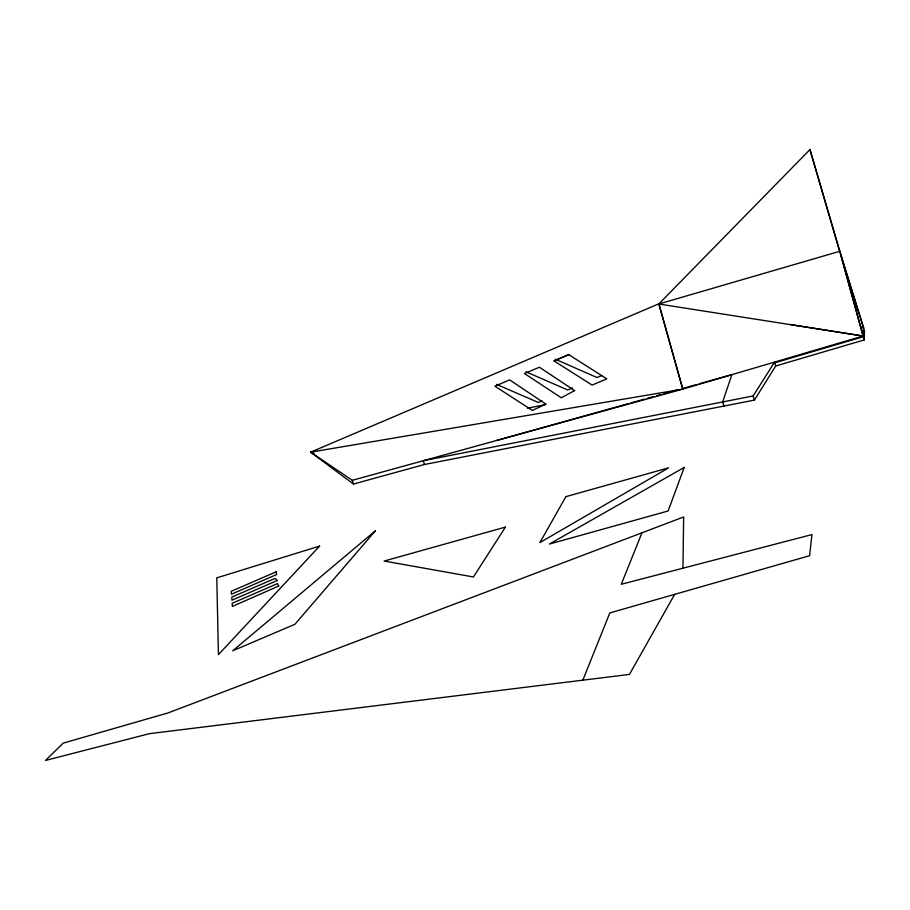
<?xml version="1.0" encoding="UTF-8"?>
<svg xmlns="http://www.w3.org/2000/svg" width="910" height="910" viewBox="0 0 910 910"><rect width="100%" height="100%" fill="white"/><g stroke="black" fill="none" stroke-linecap="round" stroke-linejoin="round"><path stroke-width="1.36" d="M682.955 568.204L683.649 516.971L168.077 712.917L63.234 743.117L45.5 760.441L149.411 733.676L629.436 674.424L674.651 594.366M314.803 451.326L310.628 452.168L353.467 484.052L424.424 464.498L754.424 400.116L775.695 365.991L864.227 339.93L864.5 330.933L839.68 250.91L809.968 149.558L658.783 304.008L682.784 389.116L352.284 480.309L310.628 452.168L658.942 303.769L682.784 389.116L863.078 336.029L863.385 327.122L860.564 326.792M774.751 362.806L863.294 336.734L840.806 254.925L863.59 327.816M839.68 250.91L864.227 339.93M809.968 149.558L839.634 251.331L658.783 304.008L659.09 303.519M582.844 680.168L609.814 612.931L809.616 555.703L811.936 534.591L621.303 584.277L641.948 532.816M424.424 464.498L423.241 460.733L753.184 395.952L774.535 362.1L775.695 365.991M553.997 360.917L568.716 354.616L606.799 378.867L592.103 385.078L553.997 360.917L568.716 354.616M542.007 400.912L538.345 402.459L496.473 384.373M572.572 387.922L567.703 389.992L525.923 371.78M601.829 375.5L597.017 377.536L555.236 359.188M496.576 440.497L627.911 403.756M630.641 402.982L644.326 399.16M647.067 398.398L653.903 396.476M656.645 395.713L660.74 394.565M663.481 393.802L670.317 391.891M673.059 391.118L677.165 389.969M682.636 388.445L696.309 384.611M699.051 383.849L731.89 374.658L722.642 401.958L723.871 406.076M860.655 327.873L863.385 327.122M527.493 408.226L545.568 404.563M314.405 453.988L310.628 452.168L682.784 389.116M658.783 304.008L863.078 336.029L790.369 324.54M310.628 452.168L313.222 453.248M352.284 480.309L353.467 484.052M753.184 395.952L754.424 400.116M863.362 327.646L863.567 328.339M684.24 467.421L668.122 510.988L549.447 544.043L684.24 467.421M565.906 496.655L539.88 542.61L668.668 467.82L565.906 496.655M505.425 527.095L473.439 576.974L384.145 561.038L505.425 527.095M375.386 530.803L294.942 624.271L232.755 650.775L375.386 530.803M319.603 546.102L218.434 654.643L216.773 577.861L319.603 546.102M574.597 390.606L561.277 397.772L524.467 373.544L539.425 367.23L574.597 390.606M545.784 404.097L532.407 410.433L494.892 386.193L509.657 379.879L545.784 404.097M278.744 586.029L232.368 606.401L232.152 603.284L277.516 583.594L278.744 586.029M276.219 571.787L231.322 591.272L231.436 594.23L276.663 574.517L276.219 571.787M277.266 580.489L231.936 600.202L231.834 597.108L275.093 578.407L277.266 580.489"/></g></svg>
